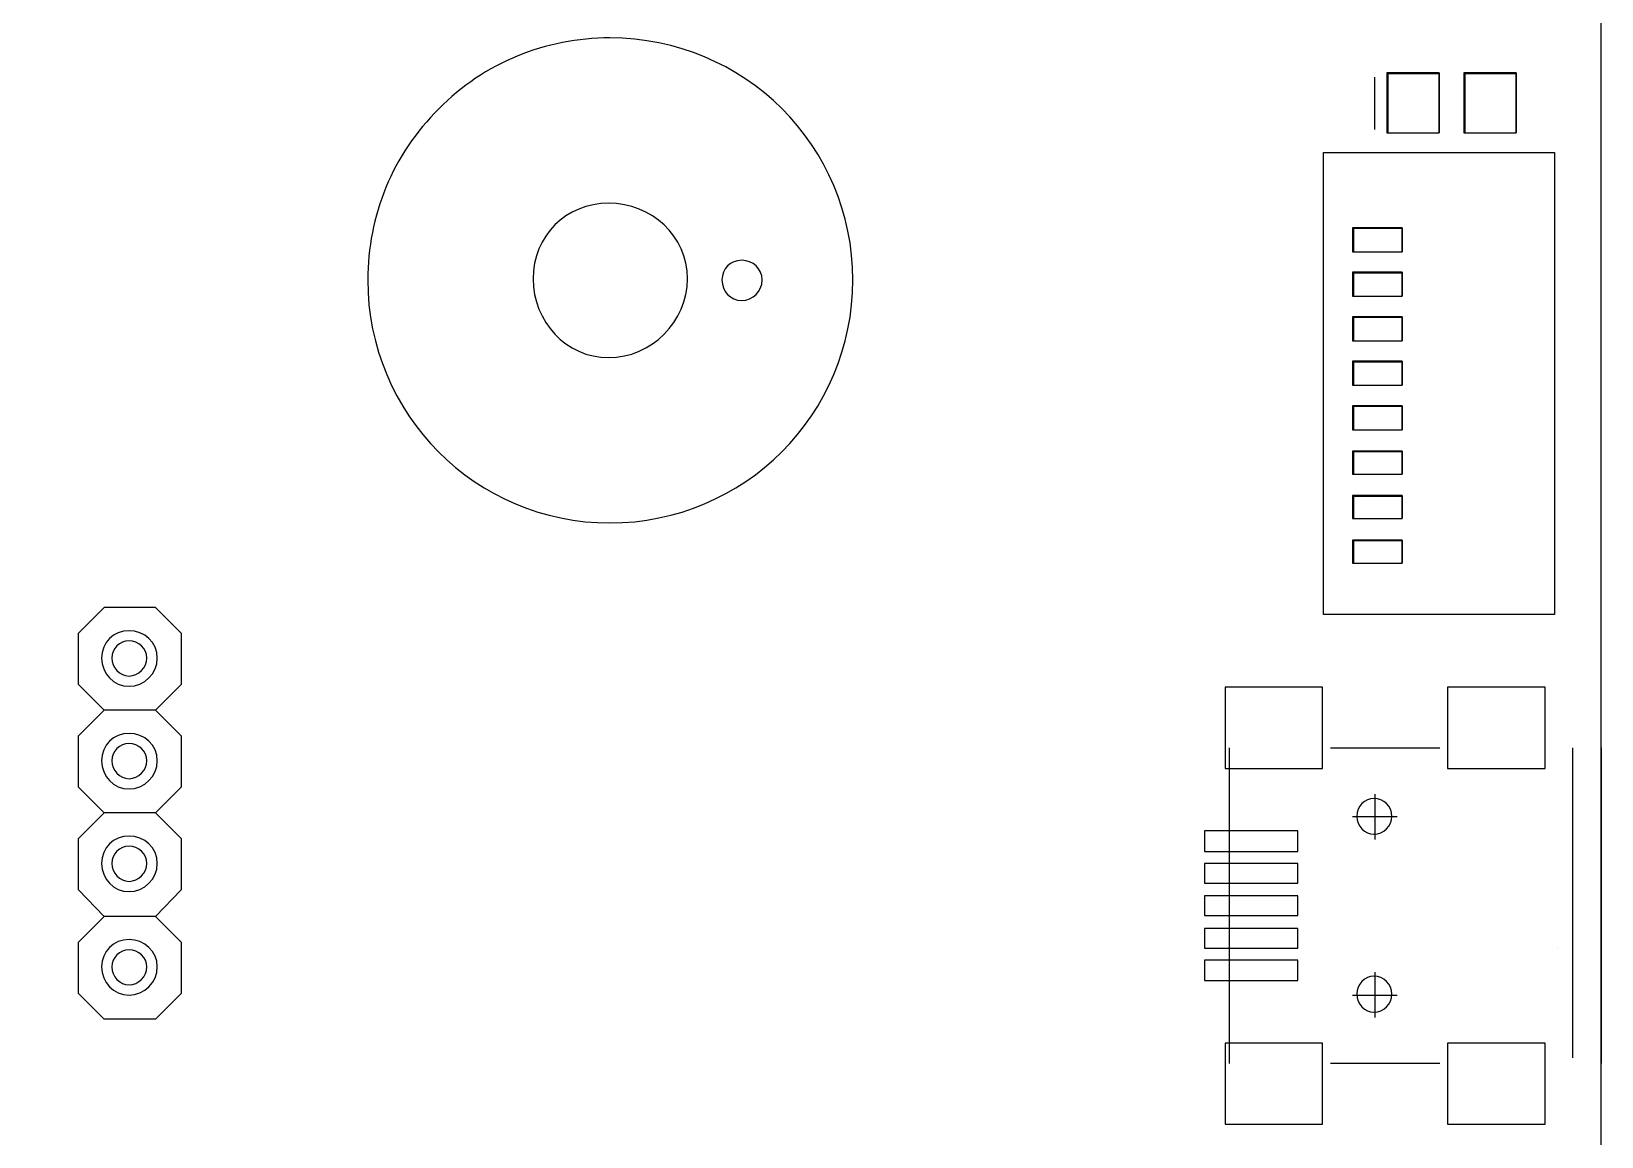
# Model space of a CAD drawing. Extents: x 236 to 550, y 195 to 401.
# Drawn here: x 437.6 to 547.7, y 235.1 to 312.7 of the extents above; entities that cross this region are included whole.
import ezdxf

# ---------------------------------------------------------------- set-up
doc = ezdxf.new("R2010")
doc.units = 0
doc.layers.add('x3v1_1_wiring_diagram', color=7, linetype='CONTINUOUS')

msp = doc.modelspace()

# ---------------------------------------------------------------- linework, layer by layer
at = {"layer": 'x3v1_1_wiring_diagram', "color": 7}
for points in [[(236.1277, 400.5768), (547.6476, 400.5768), (547.6476, 195.0766), (236.1277, 195.0766), (236.1277, 400.5768), (236.1277, 400.5768)], [(531.8076, 305.782), (531.8076, 309.4421)], [(536.3076, 305.5419), (536.3076, 309.742), (532.6475, 309.742), (532.6475, 305.5419), (536.3076, 305.5419), (536.3076, 305.5419)], [(532.7076, 309.6819), (532.7076, 305.5419), (536.3076, 305.5419), (536.3076, 309.6819), (532.7076, 309.6819), (532.7076, 309.6819)], [(536.3076, 309.742), (536.3076, 305.5419)], [(541.7076, 305.5419), (541.7076, 309.742), (538.0475, 309.742), (538.0475, 305.5419), (541.7076, 305.5419), (541.7076, 305.5419)], [(538.1076, 309.6819), (538.1076, 305.5419), (541.7076, 305.5419), (541.7076, 309.6819), (538.1076, 309.6819), (538.1076, 309.6819)], [(541.7076, 309.742), (541.7076, 305.5419)], [(466.1677, 307.2166), (466.1677, 307.2166)], [(528.2076, 304.1566), (544.4076, 304.1566), (544.4076, 271.7566), (528.2076, 271.7566), (528.2076, 304.1566), (528.2076, 304.1566)], [(533.7275, 297.1967), (533.7275, 298.8768), (530.2477, 298.8768), (530.2477, 297.1967), (533.7275, 297.1967), (533.7275, 297.1967)], [(530.3075, 298.8167), (530.3075, 297.1967), (533.7275, 297.1967), (533.7275, 298.8167), (530.3075, 298.8167), (530.3075, 298.8167)], [(533.7275, 298.8768), (533.7275, 297.1967)], [(533.7275, 294.0766), (533.7275, 295.7567), (530.2477, 295.7567), (530.2477, 294.0766), (533.7275, 294.0766), (533.7275, 294.0766)], [(530.3075, 295.6966), (530.3075, 294.0766), (533.7275, 294.0766), (533.7275, 295.6966), (530.3075, 295.6966), (530.3075, 295.6966)], [(533.7275, 295.7567), (533.7275, 294.0766)], [(533.7275, 290.9568), (533.7275, 292.6366), (530.2477, 292.6366), (530.2477, 290.9568), (533.7275, 290.9568), (533.7275, 290.9568)], [(530.3075, 292.5768), (530.3075, 290.9568), (533.7275, 290.9568), (533.7275, 292.5768), (530.3075, 292.5768), (530.3075, 292.5768)], [(533.7275, 292.6366), (533.7275, 290.9568)], [(533.7275, 287.8367), (533.7275, 289.5168), (530.2477, 289.5168), (530.2477, 287.8367), (533.7275, 287.8367), (533.7275, 287.8367)], [(530.3075, 289.4567), (530.3075, 287.8367), (533.7275, 287.8367), (533.7275, 289.4567), (530.3075, 289.4567), (530.3075, 289.4567)], [(533.7275, 289.5168), (533.7275, 287.8367)], [(533.7275, 284.7166), (533.7275, 286.3967), (530.2477, 286.3967), (530.2477, 284.7166), (533.7275, 284.7166), (533.7275, 284.7166)], [(530.3075, 286.3366), (530.3075, 284.7166), (533.7275, 284.7166), (533.7275, 286.3366), (530.3075, 286.3366), (530.3075, 286.3366)], [(533.7275, 286.3967), (533.7275, 284.7166)], [(533.7275, 281.5968), (533.7275, 283.2168), (530.2477, 283.2168), (530.2477, 281.5968), (533.7275, 281.5968), (533.7275, 281.5968)], [(530.3075, 283.1567), (530.3075, 281.5968), (533.7275, 281.5968), (533.7275, 283.1567), (530.3075, 283.1567), (530.3075, 283.1567)], [(533.7275, 283.2168), (533.7275, 281.5968)], [(533.7275, 278.4767), (533.7275, 280.0967), (530.2477, 280.0967), (530.2477, 278.4767), (533.7275, 278.4767), (533.7275, 278.4767)], [(530.3075, 280.0366), (530.3075, 278.4767), (533.7275, 278.4767), (533.7275, 280.0366), (530.3075, 280.0366), (530.3075, 280.0366)], [(533.7275, 280.0967), (533.7275, 278.4767)], [(533.7275, 275.3566), (533.7275, 276.9766), (530.2477, 276.9766), (530.2477, 275.3566), (533.7275, 275.3566), (533.7275, 275.3566)], [(530.3075, 276.9168), (530.3075, 275.3566), (533.7275, 275.3566), (533.7275, 276.9168), (530.3075, 276.9168), (530.3075, 276.9168)], [(533.7275, 276.9766), (533.7275, 275.3566)], [(442.7076, 272.2368), (440.9076, 270.4368)], [(446.3076, 272.2368), (442.7076, 272.2368)], [(448.1076, 270.4368), (446.3076, 272.2368)], [(448.1076, 270.4368), (448.1076, 266.8368), (446.3076, 265.0368), (442.7076, 265.0368), (440.9076, 266.8368)], [(440.9076, 266.8368), (440.9076, 270.4368)], [(446.4275, 268.6966), (446.4275, 268.6966), (446.4275, 268.6966)], [(446.4275, 268.6966), (446.4275, 268.6966), (446.4275, 268.6966)], [(521.3075, 266.6568), (521.3075, 260.9566), (528.1475, 260.9566), (528.1475, 266.6568), (521.3075, 266.6568), (521.3075, 266.6568)], [(536.9077, 266.6568), (536.9077, 260.9566), (543.7477, 260.9566), (543.7477, 266.6568), (536.9077, 266.6568), (536.9077, 266.6568)], [(446.3076, 265.0368), (448.1076, 263.2368), (448.1076, 259.6368), (446.3076, 257.8368), (442.7076, 257.8368), (440.9076, 259.6368), (440.9076, 263.2368), (442.7076, 265.0368)], [(521.6077, 240.2566), (521.6077, 262.3966)], [(528.6875, 262.3966), (536.3677, 262.3966)], [(545.6571, 262.3966), (545.6571, 240.6464)], [(547.7077, 240.2566), (547.7077, 262.3966)], [(446.4275, 261.4966), (446.4275, 261.4966), (446.4275, 261.4966)], [(446.4275, 261.4966), (446.4275, 261.4966), (446.4275, 261.4966)], [(521.6077, 257.2968), (521.6077, 260.4166)], [(531.8076, 259.1566), (531.8076, 255.9767)], [(531.8076, 259.1566), (531.8076, 255.9767)], [(446.3076, 257.8368), (448.1076, 256.0368), (448.1076, 252.4368), (446.3076, 250.5767), (442.7076, 250.5767), (440.9076, 252.4368), (440.9076, 256.0368), (442.7076, 257.8368)], [(526.4076, 255.1368), (526.4076, 256.5768), (519.8675, 256.5768), (519.8675, 255.1368), (526.4076, 255.1368), (526.4076, 255.1368)], [(530.2477, 257.5967), (533.3675, 257.5967)], [(530.2477, 257.5967), (533.3675, 257.5967)], [(533.0075, 257.5967), (533.0075, 257.5967)], [(533.0075, 257.5967), (533.0075, 257.5967)], [(446.4275, 254.2966), (446.4275, 254.2966), (446.4275, 254.2966)], [(446.4275, 254.2966), (446.4275, 254.2966), (446.4275, 254.2966)], [(526.4076, 252.9167), (526.4076, 254.2966), (519.8675, 254.2966), (519.8675, 252.9167), (526.4076, 252.9167), (526.4076, 252.9167)], [(526.4076, 250.6368), (526.4076, 252.0167), (519.8675, 252.0167), (519.8675, 250.6368), (526.4076, 250.6368), (526.4076, 250.6368)], [(442.7076, 250.5767), (440.9076, 248.7767)], [(446.3076, 250.5767), (442.7076, 250.5767)], [(448.1076, 248.7767), (446.3076, 250.5767)], [(526.4076, 248.3566), (526.4076, 249.7368), (519.8675, 249.7368), (519.8675, 248.3566), (526.4076, 248.3566), (526.4076, 248.3566)], [(448.1076, 248.7767), (448.1076, 245.1767), (446.3076, 243.3767), (442.7076, 243.3767), (440.9076, 245.1767)], [(440.9076, 245.1767), (440.9076, 248.7767)], [(544.5876, 248.3566), (544.5876, 248.3566)], [(446.4275, 247.0368), (446.4275, 247.0368), (446.4275, 247.0368)], [(446.4275, 247.0368), (446.4275, 247.0368), (446.4275, 247.0368)], [(526.4076, 246.0767), (526.4076, 247.5167), (519.8675, 247.5167), (519.8675, 246.0767), (526.4076, 246.0767), (526.4076, 246.0767)], [(531.8076, 246.6768), (531.8076, 243.4966)], [(531.8076, 246.6768), (531.8076, 243.4966)], [(521.6077, 242.2366), (521.6077, 245.3567)], [(530.2477, 245.0568), (533.3675, 245.0568)], [(530.2477, 245.0568), (533.3675, 245.0568)], [(533.0075, 245.1166), (533.0075, 245.1166)], [(533.0075, 245.1166), (533.0075, 245.1166)], [(521.3075, 241.6966), (521.3075, 235.9967), (528.1475, 235.9967), (528.1475, 241.6966), (521.3075, 241.6966), (521.3075, 241.6966)], [(536.9077, 241.6966), (536.9077, 235.9967), (543.7477, 235.9967), (543.7477, 241.6966), (536.9077, 241.6966), (536.9077, 241.6966)], [(536.3677, 240.2566), (528.6875, 240.2566)]]:
    msp.add_lwpolyline(points, dxfattribs=at)
at = {"layer": 'x3v1_1_wiring_diagram', "color": 1}
for points in [[(483.6132, 295.302), (483.6132, 295.302)], [(488.8477, 295.2167), (488.8477, 295.2167)], [(445.7075, 268.6966), (445.7075, 268.6966)], [(445.7075, 268.6966), (445.7075, 268.6966)], [(445.7075, 261.4966), (445.7075, 261.4966)], [(445.7075, 261.4966), (445.7075, 261.4966)], [(445.7075, 254.2966), (445.7075, 254.2966)], [(445.7075, 254.2966), (445.7075, 254.2966)], [(445.7075, 247.0368), (445.7075, 247.0368)], [(445.7075, 247.0368), (445.7075, 247.0368)]]:
    msp.add_lwpolyline(points, dxfattribs=at)
at = {"layer": 'x3v1_1_wiring_diagram', "color": 7}
for points in [[(478.1676, 312.1968), (473.6676, 312.1968), (469.3476, 310.4566), (466.1677, 307.2166)], [(495.2075, 295.2167), (495.2075, 304.6368), (487.5877, 312.1968), (478.1676, 312.1968)], [(466.1677, 307.2166), (462.9277, 304.0367), (461.1875, 299.7167), (461.1875, 295.2167)], [(461.1875, 295.2167), (461.1875, 285.7966), (468.7475, 278.1768), (478.1676, 278.1768)], [(478.1676, 278.1768), (487.5877, 278.1768), (495.2075, 285.7966), (495.2075, 295.2167)], [(444.4475, 270.6168), (443.3675, 270.6168), (442.5276, 269.7766), (442.5276, 268.6966)], [(444.4475, 270.6168), (443.3675, 270.6168), (442.5276, 269.7766), (442.5276, 268.6966)], [(444.4475, 270.6168), (443.3675, 270.6168), (442.5276, 269.7766), (442.5276, 268.6966)], [(444.4475, 270.6168), (443.3675, 270.6168), (442.5276, 269.7766), (442.5276, 268.6966)], [(446.4275, 268.6966), (446.4275, 269.7766), (445.5275, 270.6168), (444.4475, 270.6168)], [(446.4275, 268.6966), (446.4275, 269.7766), (445.5275, 270.6168), (444.4475, 270.6168)], [(446.4275, 268.6966), (446.4275, 269.7766), (445.5275, 270.6168), (444.4475, 270.6168)], [(446.4275, 268.6966), (446.4275, 269.7766), (445.5275, 270.6168), (444.4475, 270.6168)], [(442.5276, 268.6966), (442.5276, 267.6166), (443.3675, 266.7166), (444.4475, 266.7166)], [(442.5276, 268.6966), (442.5276, 267.6166), (443.3675, 266.7166), (444.4475, 266.7166)], [(442.5276, 268.6966), (442.5276, 267.6166), (443.3675, 266.7166), (444.4475, 266.7166)], [(442.5276, 268.6966), (442.5276, 267.6166), (443.3675, 266.7166), (444.4475, 266.7166)], [(444.4475, 266.7166), (445.5275, 266.7166), (446.4275, 267.6166), (446.4275, 268.6966)], [(444.4475, 266.7166), (445.5275, 266.7166), (446.4275, 267.6166), (446.4275, 268.6966)], [(444.4475, 266.7166), (445.5275, 266.7166), (446.4275, 267.6166), (446.4275, 268.6966)], [(444.4475, 266.7166), (445.5275, 266.7166), (446.4275, 267.6166), (446.4275, 268.6966)], [(444.4475, 263.4168), (443.3675, 263.4168), (442.5276, 262.5766), (442.5276, 261.4966)], [(444.4475, 263.4168), (443.3675, 263.4168), (442.5276, 262.5766), (442.5276, 261.4966)], [(444.4475, 263.4168), (443.3675, 263.4168), (442.5276, 262.5766), (442.5276, 261.4966)], [(444.4475, 263.4168), (443.3675, 263.4168), (442.5276, 262.5766), (442.5276, 261.4966)], [(446.4275, 261.4966), (446.4275, 262.5766), (445.5275, 263.4168), (444.4475, 263.4168)], [(446.4275, 261.4966), (446.4275, 262.5766), (445.5275, 263.4168), (444.4475, 263.4168)], [(446.4275, 261.4966), (446.4275, 262.5766), (445.5275, 263.4168), (444.4475, 263.4168)], [(446.4275, 261.4966), (446.4275, 262.5766), (445.5275, 263.4168), (444.4475, 263.4168)], [(442.5276, 261.4966), (442.5276, 260.4166), (443.3675, 259.5166), (444.4475, 259.5166)], [(442.5276, 261.4966), (442.5276, 260.4166), (443.3675, 259.5166), (444.4475, 259.5166)], [(442.5276, 261.4966), (442.5276, 260.4166), (443.3675, 259.5166), (444.4475, 259.5166)], [(442.5276, 261.4966), (442.5276, 260.4166), (443.3675, 259.5166), (444.4475, 259.5166)], [(444.4475, 259.5166), (445.5275, 259.5166), (446.4275, 260.4166), (446.4275, 261.4966)], [(444.4475, 259.5166), (445.5275, 259.5166), (446.4275, 260.4166), (446.4275, 261.4966)], [(444.4475, 259.5166), (445.5275, 259.5166), (446.4275, 260.4166), (446.4275, 261.4966)], [(444.4475, 259.5166), (445.5275, 259.5166), (446.4275, 260.4166), (446.4275, 261.4966)], [(531.7475, 258.8567), (531.0876, 258.8567), (530.5476, 258.3167), (530.5476, 257.5967)], [(531.7475, 258.8567), (531.0876, 258.8567), (530.5476, 258.3167), (530.5476, 257.5967)], [(533.0075, 257.5967), (533.0075, 258.3167), (532.4077, 258.8567), (531.7475, 258.8567)], [(533.0075, 257.5967), (533.0075, 258.3167), (532.4077, 258.8567), (531.7475, 258.8567)], [(530.5476, 257.5967), (530.5476, 256.9368), (531.0876, 256.3367), (531.7475, 256.3367)], [(530.5476, 257.5967), (530.5476, 256.9368), (531.0876, 256.3367), (531.7475, 256.3367)], [(531.7475, 256.3367), (532.4077, 256.3367), (533.0075, 256.9368), (533.0075, 257.5967)], [(531.7475, 256.3367), (532.4077, 256.3367), (533.0075, 256.9368), (533.0075, 257.5967)], [(444.4475, 256.2168), (443.3675, 256.2168), (442.5276, 255.3766), (442.5276, 254.2966)], [(444.4475, 256.2168), (443.3675, 256.2168), (442.5276, 255.3766), (442.5276, 254.2966)], [(444.4475, 256.2168), (443.3675, 256.2168), (442.5276, 255.3766), (442.5276, 254.2966)], [(444.4475, 256.2168), (443.3675, 256.2168), (442.5276, 255.3766), (442.5276, 254.2966)], [(446.4275, 254.2966), (446.4275, 255.3766), (445.5275, 256.2168), (444.4475, 256.2168)], [(446.4275, 254.2966), (446.4275, 255.3766), (445.5275, 256.2168), (444.4475, 256.2168)], [(446.4275, 254.2966), (446.4275, 255.3766), (445.5275, 256.2168), (444.4475, 256.2168)], [(446.4275, 254.2966), (446.4275, 255.3766), (445.5275, 256.2168), (444.4475, 256.2168)], [(442.5276, 254.2966), (442.5276, 253.2166), (443.3675, 252.3166), (444.4475, 252.3166)], [(442.5276, 254.2966), (442.5276, 253.2166), (443.3675, 252.3166), (444.4475, 252.3166)], [(442.5276, 254.2966), (442.5276, 253.2166), (443.3675, 252.3166), (444.4475, 252.3166)], [(442.5276, 254.2966), (442.5276, 253.2166), (443.3675, 252.3166), (444.4475, 252.3166)], [(444.4475, 252.3166), (445.5275, 252.3166), (446.4275, 253.2166), (446.4275, 254.2966)], [(444.4475, 252.3166), (445.5275, 252.3166), (446.4275, 253.2166), (446.4275, 254.2966)], [(444.4475, 252.3166), (445.5275, 252.3166), (446.4275, 253.2166), (446.4275, 254.2966)], [(444.4475, 252.3166), (445.5275, 252.3166), (446.4275, 253.2166), (446.4275, 254.2966)], [(444.4475, 248.9567), (443.3675, 248.9567), (442.5276, 248.1168), (442.5276, 247.0368)], [(444.4475, 248.9567), (443.3675, 248.9567), (442.5276, 248.1168), (442.5276, 247.0368)], [(444.4475, 248.9567), (443.3675, 248.9567), (442.5276, 248.1168), (442.5276, 247.0368)], [(444.4475, 248.9567), (443.3675, 248.9567), (442.5276, 248.1168), (442.5276, 247.0368)], [(446.4275, 247.0368), (446.4275, 248.1168), (445.5275, 248.9567), (444.4475, 248.9567)], [(446.4275, 247.0368), (446.4275, 248.1168), (445.5275, 248.9567), (444.4475, 248.9567)], [(446.4275, 247.0368), (446.4275, 248.1168), (445.5275, 248.9567), (444.4475, 248.9567)], [(446.4275, 247.0368), (446.4275, 248.1168), (445.5275, 248.9567), (444.4475, 248.9567)], [(442.5276, 247.0368), (442.5276, 245.9568), (443.3675, 245.0568), (444.4475, 245.0568)], [(442.5276, 247.0368), (442.5276, 245.9568), (443.3675, 245.0568), (444.4475, 245.0568)], [(442.5276, 247.0368), (442.5276, 245.9568), (443.3675, 245.0568), (444.4475, 245.0568)], [(442.5276, 247.0368), (442.5276, 245.9568), (443.3675, 245.0568), (444.4475, 245.0568)], [(444.4475, 245.0568), (445.5275, 245.0568), (446.4275, 245.9568), (446.4275, 247.0368)], [(444.4475, 245.0568), (445.5275, 245.0568), (446.4275, 245.9568), (446.4275, 247.0368)], [(444.4475, 245.0568), (445.5275, 245.0568), (446.4275, 245.9568), (446.4275, 247.0368)], [(444.4475, 245.0568), (445.5275, 245.0568), (446.4275, 245.9568), (446.4275, 247.0368)], [(531.7475, 246.3766), (531.0876, 246.3766), (530.5476, 245.8366), (530.5476, 245.1166)], [(531.7475, 246.3766), (531.0876, 246.3766), (530.5476, 245.8366), (530.5476, 245.1166)], [(533.0075, 245.1166), (533.0075, 245.8366), (532.4077, 246.3766), (531.7475, 246.3766)], [(533.0075, 245.1166), (533.0075, 245.8366), (532.4077, 246.3766), (531.7475, 246.3766)], [(530.5476, 245.1166), (530.5476, 244.4567), (531.0876, 243.8566), (531.7475, 243.8566)], [(530.5476, 245.1166), (530.5476, 244.4567), (531.0876, 243.8566), (531.7475, 243.8566)], [(531.7475, 243.8566), (532.4077, 243.8566), (533.0075, 244.4567), (533.0075, 245.1166)], [(531.7475, 243.8566), (532.4077, 243.8566), (533.0075, 244.4567), (533.0075, 245.1166)]]:
    msp.add_open_spline(points, degree=3, dxfattribs=at)
at = {"layer": 'x3v1_1_wiring_diagram', "color": 1}
for points in [[(478.0826, 300.602), (475.0866, 300.602), (472.7818, 298.2983), (472.7818, 295.302)], [(483.6132, 295.302), (483.6132, 298.2983), (481.0776, 300.602), (478.0826, 300.602)], [(487.4077, 296.5966), (486.6276, 296.5966), (486.0275, 295.9968), (486.0275, 295.2167)], [(488.8477, 295.2167), (488.8477, 295.9968), (488.1875, 296.5966), (487.4077, 296.5966)], [(472.7818, 295.302), (472.7818, 292.3061), (475.0866, 289.7717), (478.0826, 289.7717)], [(478.0826, 289.7717), (481.0776, 289.7717), (483.6132, 292.3061), (483.6132, 295.302)], [(486.0275, 295.2167), (486.0275, 294.4366), (486.6276, 293.7767), (487.4077, 293.7767)], [(487.4077, 293.7767), (488.1875, 293.7767), (488.8477, 294.4366), (488.8477, 295.2167)], [(444.4475, 269.8968), (443.7876, 269.8968), (443.2476, 269.3568), (443.2476, 268.6966)], [(444.4475, 269.8968), (443.7876, 269.8968), (443.2476, 269.3568), (443.2476, 268.6966)], [(445.7075, 268.6966), (445.7075, 269.3568), (445.1077, 269.8968), (444.4475, 269.8968)], [(445.7075, 268.6966), (445.7075, 269.3568), (445.1077, 269.8968), (444.4475, 269.8968)], [(443.2476, 268.6966), (443.2476, 268.0367), (443.7876, 267.4366), (444.4475, 267.4366)], [(443.2476, 268.6966), (443.2476, 268.0367), (443.7876, 267.4366), (444.4475, 267.4366)], [(444.4475, 267.4366), (445.1077, 267.4366), (445.7075, 268.0367), (445.7075, 268.6966)], [(444.4475, 267.4366), (445.1077, 267.4366), (445.7075, 268.0367), (445.7075, 268.6966)], [(444.4475, 262.6968), (443.7876, 262.6968), (443.2476, 262.1568), (443.2476, 261.4966)], [(444.4475, 262.6968), (443.7876, 262.6968), (443.2476, 262.1568), (443.2476, 261.4966)], [(445.7075, 261.4966), (445.7075, 262.1568), (445.1077, 262.6968), (444.4475, 262.6968)], [(445.7075, 261.4966), (445.7075, 262.1568), (445.1077, 262.6968), (444.4475, 262.6968)], [(443.2476, 261.4966), (443.2476, 260.8367), (443.7876, 260.2366), (444.4475, 260.2366)], [(443.2476, 261.4966), (443.2476, 260.8367), (443.7876, 260.2366), (444.4475, 260.2366)], [(444.4475, 260.2366), (445.1077, 260.2366), (445.7075, 260.8367), (445.7075, 261.4966)], [(444.4475, 260.2366), (445.1077, 260.2366), (445.7075, 260.8367), (445.7075, 261.4966)], [(444.4475, 255.4968), (443.7876, 255.4968), (443.2476, 254.9568), (443.2476, 254.2966)], [(444.4475, 255.4968), (443.7876, 255.4968), (443.2476, 254.9568), (443.2476, 254.2966)], [(445.7075, 254.2966), (445.7075, 254.9568), (445.1077, 255.4968), (444.4475, 255.4968)], [(445.7075, 254.2966), (445.7075, 254.9568), (445.1077, 255.4968), (444.4475, 255.4968)], [(443.2476, 254.2966), (443.2476, 253.6367), (443.7876, 253.0366), (444.4475, 253.0366)], [(443.2476, 254.2966), (443.2476, 253.6367), (443.7876, 253.0366), (444.4475, 253.0366)], [(444.4475, 253.0366), (445.1077, 253.0366), (445.7075, 253.6367), (445.7075, 254.2966)], [(444.4475, 253.0366), (445.1077, 253.0366), (445.7075, 253.6367), (445.7075, 254.2966)], [(444.4475, 248.2367), (443.7876, 248.2367), (443.2476, 247.6967), (443.2476, 247.0368)], [(444.4475, 248.2367), (443.7876, 248.2367), (443.2476, 247.6967), (443.2476, 247.0368)], [(445.7075, 247.0368), (445.7075, 247.6967), (445.1077, 248.2367), (444.4475, 248.2367)], [(445.7075, 247.0368), (445.7075, 247.6967), (445.1077, 248.2367), (444.4475, 248.2367)], [(443.2476, 247.0368), (443.2476, 246.3766), (443.7876, 245.7768), (444.4475, 245.7768)], [(443.2476, 247.0368), (443.2476, 246.3766), (443.7876, 245.7768), (444.4475, 245.7768)], [(444.4475, 245.7768), (445.1077, 245.7768), (445.7075, 246.3766), (445.7075, 247.0368)], [(444.4475, 245.7768), (445.1077, 245.7768), (445.7075, 246.3766), (445.7075, 247.0368)]]:
    msp.add_open_spline(points, degree=3, dxfattribs=at)

doc.saveas('drawing.dxf')
